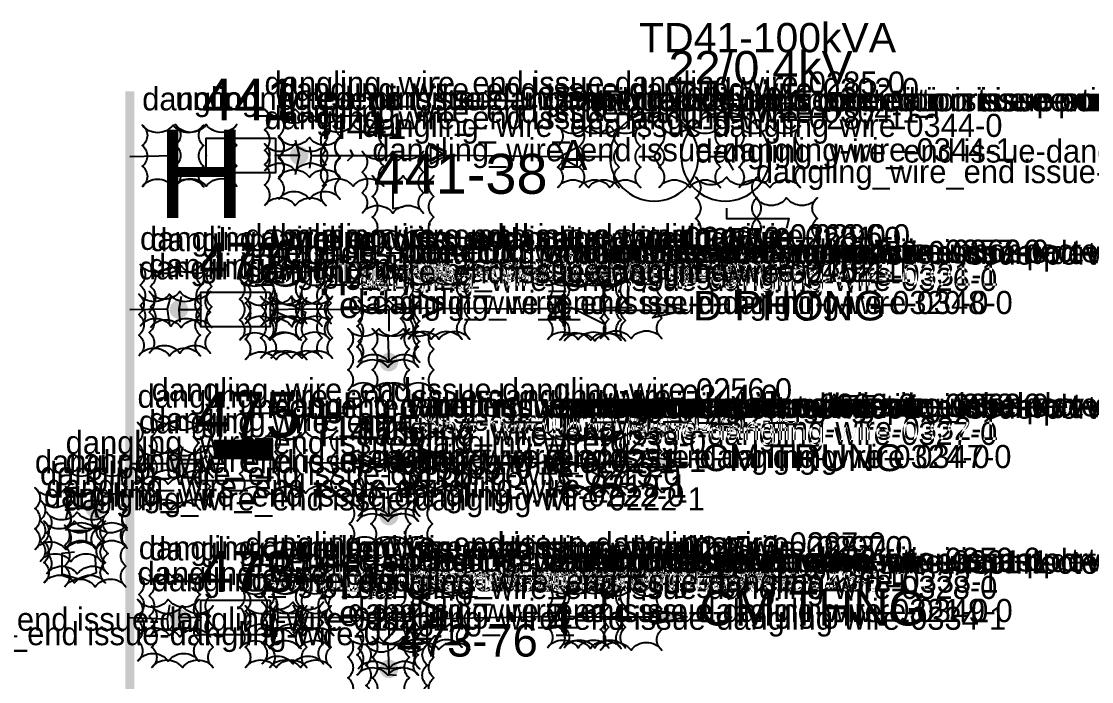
# Model space of a CAD drawing. Header units: millimetres. Extents: x -258 to 330, y 6 to 205.
# Drawn here: x 224.9 to 294.4, y 77.6 to 120.4 of the extents above; entities that cross this region are included whole.
import ezdxf

# ---------------------------------------------------------------- set-up
doc = ezdxf.new("R2010")
doc.units = ezdxf.units.MM
doc.layers.add('AI_REVIEW', color=2, linetype='Continuous')
doc.layers.add('TEXT', color=7, linetype='Continuous')
for name, color, linetype, lineweight in [('BUSBAR_OTHER', 7, 'Continuous', 50), ('MV_22KV', 5, 'Continuous', 25), ('SLD_OTHER', 7, 'Continuous', 25)]:
    doc.layers.add(name, color=color, linetype=linetype, lineweight=lineweight)
doc.layers.add('SYM_PORTS', color=8, linetype='Continuous', plot=False)
doc.styles.add('SLD_TEXT', font='arial.ttf')

# ---------------------------------------------------------------- blocks, each defined once
blk = doc.blocks.new('SYM_TRANSFORMER_2W')
at = {"lineweight": 25}
for points in [[(0, 2.3125), (0, 3.3125)], [(0, 2.3125), (-0.8625, 1.8125)], [(0, 2.3125), (0.8625, 1.8125)], [(0, -2.3125), (0, -1.3125)], [(0, -2.3125), (-0.8625, -2.8125)], [(0, -2.3125), (0.8625, -2.8125)]]:
    blk.add_lwpolyline(points, dxfattribs=at)
for centre in [(0, 2.3125), (0, -2.3125)]:
    blk.add_circle(centre, 2.875, dxfattribs=at)
at = {"layer": 'SYM_PORTS'}
for p in [(0, 5.1875), (0, -5.1875)]:
    blk.add_point(p, dxfattribs=at)
blk.add_attdef('DEVICE_CODE', (3.875, 2.1875), '', height=2)
at = {"flags": 1}
for tag, p in [('POWER', (3.875, -0.8125)), ('VOLTAGE_RATIO', (3.875, -3.8125))]:
    blk.add_attdef(tag, p, '', height=2, dxfattribs=at)
blk = doc.blocks.new('SYM_CIRCUIT_BREAKER')
at = {"lineweight": 25}
blk.add_lwpolyline([(-1.25, 2.5), (1.25, 2.5), (1.25, -2.5), (-1.25, -2.5)], close=True, dxfattribs=at)
at = {"layer": 'SYM_PORTS'}
for p in [(0, 2.5), (0, -2.5)]:
    blk.add_point(p, dxfattribs=at)
blk.add_attdef('DEVICE_CODE', (2.25, -0.5), '', height=2)
at = {"flags": 1}
blk.add_attdef('RATING', (2.25, -3.5), '', height=2, dxfattribs=at)
blk = doc.blocks.new('SYM_CABLE_TERMINATION')
at = {"lineweight": 25}
for points in [[(0, 1.25), (0, 0.5)], [(0, -0.625), (0, -1.25)]]:
    blk.add_lwpolyline(points, dxfattribs=at)
blk.add_lwpolyline([(-0.625, 0.5), (0.625, 0.5), (0, -0.625)], close=True, dxfattribs=at)
at = {"layer": 'SYM_PORTS'}
for p in [(0, 1.25), (0, -1.25)]:
    blk.add_point(p, dxfattribs=at)
blk = doc.blocks.new('SYM_EARTHING_SWITCH_OPEN')
at = {"lineweight": 25}
for points in [[(0, 3), (0, 1.25)], [(0, -1.25), (-1.125, 1)], [(0, -1.25), (0, -2)], [(-0.875, -2), (0.875, -2)], [(-0.5625, -2.4375), (0.5625, -2.4375)], [(-0.25, -2.875), (0.25, -2.875)]]:
    blk.add_lwpolyline(points, dxfattribs=at)
at = {"layer": 'SYM_PORTS'}
blk.add_point((0, 3), dxfattribs=at)
blk.add_attdef('DEVICE_CODE', (1.875, 0), '', height=2)
blk = doc.blocks.new('SYM_COUPLING_CAPACITOR')
at = {"lineweight": 25}
for points in [[(0, 1.25), (0, 0.25)], [(-0.75, 0.25), (0.75, 0.25)], [(-0.75, -0.25), (0.75, -0.25)], [(0, -0.25), (0, -1.25)]]:
    blk.add_lwpolyline(points, dxfattribs=at)
at = {"layer": 'SYM_PORTS'}
for p in [(0, 1.25), (0, -1.25)]:
    blk.add_point(p, dxfattribs=at)
blk.add_attdef('DEVICE_CODE', (1.75, -1.75), '', height=2)
blk = doc.blocks.new('SYM_LINE_FEEDER_ARROW')
blk.add_hatch(color=7).paths.add_polyline_path([(0, -3), (-0.5, -0.75), (0, -1.25), (0.5, -0.75)])
at = {"lineweight": 25}
blk.add_lwpolyline([(0, 3), (0, -1.25)], dxfattribs=at)
blk.add_lwpolyline([(0, -3), (-0.5, -0.75), (0, -1.25), (0.5, -0.75)], close=True, dxfattribs=at)
at = {"layer": 'SYM_PORTS'}
blk.add_point((0, 3), dxfattribs=at)
blk.add_attdef('LINE_NAME', (1.5, 0), '', height=2)

msp = doc.modelspace()

# ---------------------------------------------------------------- hatches: boundary and pattern name
at = {"layer": 'MV_22KV'}
h = msp.add_hatch(color=7, dxfattribs=at)
edge = h.paths.add_edge_path()
edge.add_arc((242.931, 111.718), 0.6, 0, 360)
h = msp.add_hatch(color=7, dxfattribs=at)
edge = h.paths.add_edge_path()
edge.add_arc((235.121, 101.721), 0.6, 0, 360)
h = msp.add_hatch(color=7, dxfattribs=at)
edge = h.paths.add_edge_path()
edge.add_arc((235.121, 91.724), 0.6, 0, 360)
h = msp.add_hatch(color=7, dxfattribs=at)
edge = h.paths.add_edge_path()
edge.add_arc((235.128, 81.699), 0.6, 0, 360)
at = {"layer": 'SLD_OTHER'}
h = msp.add_hatch(color=7, dxfattribs=at)
edge = h.paths.add_edge_path()
edge.add_arc((248.763, 98.305), 0.6, 0, 360)
h = msp.add_hatch(color=7, dxfattribs=at)
edge = h.paths.add_edge_path()
edge.add_arc((229.664, 88.808), 0.6, 0, 360)
h = msp.add_hatch(color=7, dxfattribs=at)
edge = h.paths.add_edge_path()
edge.add_arc((248.763, 88.308), 0.6, 0, 360)
h = msp.add_hatch(color=7, dxfattribs=at)
edge = h.paths.add_edge_path()
edge.add_arc((248.763, 78.394), 0.6, 0, 360)

# ---------------------------------------------------------------- linework, layer by layer
at = {"layer": 'AI_REVIEW'}
for points in [[(240.681, 110.718, -0.5), (242.681, 110.718, -0.5), (244.681, 110.718, -0.5), (244.681, 112.051, -0.5), (244.681, 113.385, -0.5), (244.681, 114.718, -0.5), (242.681, 114.718, -0.5), (240.681, 114.718, -0.5), (240.681, 113.385, -0.5), (240.681, 112.051, -0.5)], [(241.598, 110.302, -0.5), (243.598, 110.302, -0.5), (245.598, 110.302, -0.5), (245.598, 111.635, -0.5), (245.598, 112.968, -0.5), (245.598, 114.302, -0.5), (243.598, 114.302, -0.5), (241.598, 114.302, -0.5), (241.598, 112.968, -0.5), (241.598, 111.635, -0.5)], [(232.739, 109.691, -0.5), (234.739, 109.691, -0.5), (236.739, 109.691, -0.5), (236.739, 111.024, -0.5), (236.739, 112.358, -0.5), (236.739, 113.691, -0.5), (234.739, 113.691, -0.5), (232.739, 113.691, -0.5), (232.739, 112.358, -0.5), (232.739, 111.024, -0.5)], [(234.89, 109.718, -0.5), (236.89, 109.718, -0.5), (238.89, 109.718, -0.5), (238.89, 111.052, -0.5), (238.89, 112.385, -0.5), (238.89, 113.718, -0.5), (236.89, 113.718, -0.5), (234.89, 113.718, -0.5), (234.89, 112.385, -0.5), (234.89, 111.052, -0.5)], [(244.43, 109.718, -0.5), (246.43, 109.718, -0.5), (248.43, 109.718, -0.5), (248.43, 111.052, -0.5), (248.43, 112.385, -0.5), (248.43, 113.718, -0.5), (246.43, 113.718, -0.5), (244.43, 113.718, -0.5), (244.43, 112.385, -0.5), (244.43, 111.052, -0.5)], [(259.717, 109.635, -0.5), (261.717, 109.635, -0.5), (263.717, 109.635, -0.5), (263.717, 110.968, -0.5), (263.717, 112.302, -0.5), (263.717, 113.635, -0.5), (261.717, 113.635, -0.5), (259.717, 113.635, -0.5), (259.717, 112.302, -0.5), (259.717, 110.968, -0.5)], [(261.111, 109.635, -0.5), (263.111, 109.635, -0.5), (265.111, 109.635, -0.5), (265.111, 110.968, -0.5), (265.111, 112.302, -0.5), (265.111, 113.635, -0.5), (263.111, 113.635, -0.5), (261.111, 113.635, -0.5), (261.111, 112.302, -0.5), (261.111, 110.968, -0.5)], [(266.299, 109.635, -0.5), (268.299, 109.635, -0.5), (270.299, 109.635, -0.5), (270.299, 110.968, -0.5), (270.299, 112.302, -0.5), (270.299, 113.635, -0.5), (268.299, 113.635, -0.5), (266.299, 113.635, -0.5), (266.299, 112.302, -0.5), (266.299, 110.968, -0.5)], [(271.487, 109.635, -0.5), (273.487, 109.635, -0.5), (275.487, 109.635, -0.5), (275.487, 110.968, -0.5), (275.487, 112.302, -0.5), (275.487, 113.635, -0.5), (273.487, 113.635, -0.5), (271.487, 113.635, -0.5), (271.487, 112.302, -0.5), (271.487, 110.968, -0.5)], [(241.598, 108.885, -0.5), (243.598, 108.885, -0.5), (245.598, 108.885, -0.5), (245.598, 110.219, -0.5), (245.598, 111.552, -0.5), (245.598, 112.885, -0.5), (243.598, 112.885, -0.5), (241.598, 112.885, -0.5), (241.598, 111.552, -0.5), (241.598, 110.219, -0.5)], [(240.681, 108.469, -0.5), (242.681, 108.469, -0.5), (244.681, 108.469, -0.5), (244.681, 109.802, -0.5), (244.681, 111.135, -0.5), (244.681, 112.469, -0.5), (242.681, 112.469, -0.5), (240.681, 112.469, -0.5), (240.681, 111.135, -0.5), (240.681, 109.802, -0.5)], [(247.013, 107.969, -0.5), (249.013, 107.969, -0.5), (251.013, 107.969, -0.5), (251.013, 109.302, -0.5), (251.013, 110.635, -0.5), (251.013, 111.969, -0.5), (249.013, 111.969, -0.5), (247.013, 111.969, -0.5), (247.013, 110.635, -0.5), (247.013, 109.302, -0.5)], [(247.679, 106.386, -0.5), (249.679, 106.386, -0.5), (251.679, 106.386, -0.5), (251.679, 107.719, -0.5), (251.679, 109.053, -0.5), (251.679, 110.386, -0.5), (249.679, 110.386, -0.5), (247.679, 110.386, -0.5), (247.679, 109.053, -0.5), (247.679, 107.719, -0.5)], [(268.673, 106.303, -0.5), (270.673, 106.303, -0.5), (272.673, 106.303, -0.5), (272.673, 107.636, -0.5), (272.673, 108.969, -0.5), (272.673, 110.303, -0.5), (270.673, 110.303, -0.5), (268.673, 110.303, -0.5), (268.673, 108.969, -0.5), (268.673, 107.636, -0.5)], [(272.589, 104.97, -0.5), (274.589, 104.97, -0.5), (276.589, 104.97, -0.5), (276.589, 106.303, -0.5), (276.589, 107.636, -0.5), (276.589, 108.97, -0.5), (274.589, 108.97, -0.5), (272.589, 108.97, -0.5), (272.589, 107.636, -0.5), (272.589, 106.303, -0.5)], [(232.6, 100.638, -0.5), (234.6, 100.638, -0.5), (236.6, 100.638, -0.5), (236.6, 101.971, -0.5), (236.6, 103.304, -0.5), (236.6, 104.638, -0.5), (234.6, 104.638, -0.5), (232.6, 104.638, -0.5), (232.6, 103.304, -0.5), (232.6, 101.971, -0.5)], [(233.267, 100.554, -0.5), (235.267, 100.554, -0.5), (237.267, 100.554, -0.5), (237.267, 101.888, -0.5), (237.267, 103.221, -0.5), (237.267, 104.554, -0.5), (235.267, 104.554, -0.5), (233.267, 104.554, -0.5), (233.267, 103.221, -0.5), (233.267, 101.888, -0.5)], [(239.432, 100.804, -0.5), (241.432, 100.804, -0.5), (243.432, 100.804, -0.5), (243.432, 102.138, -0.5), (243.432, 103.471, -0.5), (243.432, 104.804, -0.5), (241.432, 104.804, -0.5), (239.432, 104.804, -0.5), (239.432, 103.471, -0.5), (239.432, 102.138, -0.5)], [(240.431, 100.638, -0.5), (242.431, 100.638, -0.5), (244.431, 100.638, -0.5), (244.431, 101.971, -0.5), (244.431, 103.304, -0.5), (244.431, 104.638, -0.5), (242.431, 104.638, -0.5), (240.431, 104.638, -0.5), (240.431, 103.304, -0.5), (240.431, 101.971, -0.5)], [(241.014, 100.804, -0.5), (243.014, 100.804, -0.5), (245.014, 100.804, -0.5), (245.014, 102.138, -0.5), (245.014, 103.471, -0.5), (245.014, 104.804, -0.5), (243.014, 104.804, -0.5), (241.014, 104.804, -0.5), (241.014, 103.471, -0.5), (241.014, 102.138, -0.5)], [(239.058, 99.721, -0.5), (241.058, 99.721, -0.5), (243.058, 99.721, -0.5), (243.058, 101.055, -0.5), (243.058, 102.388, -0.5), (243.058, 103.721, -0.5), (241.058, 103.721, -0.5), (239.058, 103.721, -0.5), (239.058, 102.388, -0.5), (239.058, 101.055, -0.5)], [(240.936, 99.768, -0.5), (242.936, 99.768, -0.5), (244.936, 99.768, -0.5), (244.936, 101.101, -0.5), (244.936, 102.434, -0.5), (244.936, 103.768, -0.5), (242.936, 103.768, -0.5), (240.936, 103.768, -0.5), (240.936, 102.434, -0.5), (240.936, 101.101, -0.5)], [(249.512, 99.804, -0.5), (251.512, 99.804, -0.5), (253.512, 99.804, -0.5), (253.512, 101.138, -0.5), (253.512, 102.471, -0.5), (253.512, 103.804, -0.5), (251.512, 103.804, -0.5), (249.512, 103.804, -0.5), (249.512, 102.471, -0.5), (249.512, 101.138, -0.5)], [(250.012, 99.804, -0.5), (252.012, 99.804, -0.5), (254.012, 99.804, -0.5), (254.012, 101.138, -0.5), (254.012, 102.471, -0.5), (254.012, 103.804, -0.5), (252.012, 103.804, -0.5), (250.012, 103.804, -0.5), (250.012, 102.471, -0.5), (250.012, 101.138, -0.5)], [(259.051, 99.763, -0.5), (261.051, 99.763, -0.5), (263.051, 99.763, -0.5), (263.051, 101.096, -0.5), (263.051, 102.429, -0.5), (263.051, 103.763, -0.5), (261.051, 103.763, -0.5), (259.051, 103.763, -0.5), (259.051, 102.429, -0.5), (259.051, 101.096, -0.5)], [(259.842, 99.721, -0.5), (261.842, 99.721, -0.5), (263.842, 99.721, -0.5), (263.842, 101.055, -0.5), (263.842, 102.388, -0.5), (263.842, 103.721, -0.5), (261.842, 103.721, -0.5), (259.842, 103.721, -0.5), (259.842, 102.388, -0.5), (259.842, 101.055, -0.5)], [(260.133, 99.68, -0.5), (262.133, 99.68, -0.5), (264.133, 99.68, -0.5), (264.133, 101.013, -0.5), (264.133, 102.346, -0.5), (264.133, 103.68, -0.5), (262.133, 103.68, -0.5), (260.133, 103.68, -0.5), (260.133, 102.346, -0.5), (260.133, 101.013, -0.5)], [(262.486, 99.834, -0.5), (264.486, 99.834, -0.5), (266.486, 99.834, -0.5), (266.486, 101.167, -0.5), (266.486, 102.5, -0.5), (266.486, 103.834, -0.5), (264.486, 103.834, -0.5), (262.486, 103.834, -0.5), (262.486, 102.5, -0.5), (262.486, 101.167, -0.5)], [(233.183, 98.888, -0.5), (235.183, 98.888, -0.5), (237.183, 98.888, -0.5), (237.183, 100.221, -0.5), (237.183, 101.555, -0.5), (237.183, 102.888, -0.5), (235.183, 102.888, -0.5), (233.183, 102.888, -0.5), (233.183, 101.555, -0.5), (233.183, 100.221, -0.5)], [(232.517, 98.721, -0.5), (234.517, 98.721, -0.5), (236.517, 98.721, -0.5), (236.517, 100.055, -0.5), (236.517, 101.388, -0.5), (236.517, 102.721, -0.5), (234.517, 102.721, -0.5), (232.517, 102.721, -0.5), (232.517, 101.388, -0.5), (232.517, 100.055, -0.5)], [(239.432, 98.472, -0.5), (241.432, 98.472, -0.5), (243.432, 98.472, -0.5), (243.432, 99.805, -0.5), (243.432, 101.138, -0.5), (243.432, 102.472, -0.5), (241.432, 102.472, -0.5), (239.432, 102.472, -0.5), (239.432, 101.138, -0.5), (239.432, 99.805, -0.5)], [(240.431, 98.555, -0.5), (242.431, 98.555, -0.5), (244.431, 98.555, -0.5), (244.431, 99.888, -0.5), (244.431, 101.222, -0.5), (244.431, 102.555, -0.5), (242.431, 102.555, -0.5), (240.431, 102.555, -0.5), (240.431, 101.222, -0.5), (240.431, 99.888, -0.5)], [(241.098, 98.555, -0.5), (243.098, 98.555, -0.5), (245.098, 98.555, -0.5), (245.098, 99.888, -0.5), (245.098, 101.222, -0.5), (245.098, 102.555, -0.5), (243.098, 102.555, -0.5), (241.098, 102.555, -0.5), (241.098, 101.222, -0.5), (241.098, 99.888, -0.5)], [(246.763, 98.305, -0.5), (248.763, 98.305, -0.5), (250.763, 98.305, -0.5), (250.763, 99.638, -0.5), (250.763, 100.972, -0.5), (250.763, 102.305, -0.5), (248.763, 102.305, -0.5), (246.763, 102.305, -0.5), (246.763, 100.972, -0.5), (246.763, 99.638, -0.5)], [(246.68, 97.972, -0.5), (248.68, 97.972, -0.5), (250.68, 97.972, -0.5), (250.68, 99.305, -0.5), (250.68, 100.638, -0.5), (250.68, 101.972, -0.5), (248.68, 101.972, -0.5), (246.68, 101.972, -0.5), (246.68, 100.638, -0.5), (246.68, 99.305, -0.5)], [(246.096, 96.472, -0.5), (248.096, 96.472, -0.5), (250.096, 96.472, -0.5), (250.096, 97.805, -0.5), (250.096, 99.139, -0.5), (250.096, 100.472, -0.5), (248.096, 100.472, -0.5), (246.096, 100.472, -0.5), (246.096, 99.139, -0.5), (246.096, 97.805, -0.5)], [(247.679, 96.472, -0.5), (249.679, 96.472, -0.5), (251.679, 96.472, -0.5), (251.679, 97.805, -0.5), (251.679, 99.139, -0.5), (251.679, 100.472, -0.5), (249.679, 100.472, -0.5), (247.679, 100.472, -0.5), (247.679, 99.139, -0.5), (247.679, 97.805, -0.5)], [(233.35, 90.807, -0.5), (235.35, 90.807, -0.5), (237.35, 90.807, -0.5), (237.35, 92.14, -0.5), (237.35, 93.474, -0.5), (237.35, 94.807, -0.5), (235.35, 94.807, -0.5), (233.35, 94.807, -0.5), (233.35, 93.474, -0.5), (233.35, 92.14, -0.5)], [(232.434, 90.39, -0.5), (234.434, 90.39, -0.5), (236.434, 90.39, -0.5), (236.434, 91.724, -0.5), (236.434, 93.057, -0.5), (236.434, 94.39, -0.5), (234.434, 94.39, -0.5), (232.434, 94.39, -0.5), (232.434, 93.057, -0.5), (232.434, 91.724, -0.5)], [(259.786, 89.836, -0.5), (261.786, 89.836, -0.5), (263.786, 89.836, -0.5), (263.786, 91.17, -0.5), (263.786, 92.503, -0.5), (263.786, 93.836, -0.5), (261.786, 93.836, -0.5), (259.786, 93.836, -0.5), (259.786, 92.503, -0.5), (259.786, 91.17, -0.5)], [(262.486, 89.836, -0.5), (264.486, 89.836, -0.5), (266.486, 89.836, -0.5), (266.486, 91.17, -0.5), (266.486, 92.503, -0.5), (266.486, 93.836, -0.5), (264.486, 93.836, -0.5), (262.486, 93.836, -0.5), (262.486, 92.503, -0.5), (262.486, 91.17, -0.5)], [(239.058, 89.724, -0.5), (241.058, 89.724, -0.5), (243.058, 89.724, -0.5), (243.058, 91.057, -0.5), (243.058, 92.391, -0.5), (243.058, 93.724, -0.5), (241.058, 93.724, -0.5), (239.058, 93.724, -0.5), (239.058, 92.391, -0.5), (239.058, 91.057, -0.5)], [(241.348, 89.807, -0.5), (243.348, 89.807, -0.5), (245.348, 89.807, -0.5), (245.348, 91.141, -0.5), (245.348, 92.474, -0.5), (245.348, 93.807, -0.5), (243.348, 93.807, -0.5), (241.348, 93.807, -0.5), (241.348, 92.474, -0.5), (241.348, 91.141, -0.5)], [(249.512, 89.807, -0.5), (251.512, 89.807, -0.5), (253.512, 89.807, -0.5), (253.512, 91.141, -0.5), (253.512, 92.474, -0.5), (253.512, 93.807, -0.5), (251.512, 93.807, -0.5), (249.512, 93.807, -0.5), (249.512, 92.474, -0.5), (249.512, 91.141, -0.5)], [(250.012, 89.807, -0.5), (252.012, 89.807, -0.5), (254.012, 89.807, -0.5), (254.012, 91.141, -0.5), (254.012, 92.474, -0.5), (254.012, 93.807, -0.5), (252.012, 93.807, -0.5), (250.012, 93.807, -0.5), (250.012, 92.474, -0.5), (250.012, 91.141, -0.5)], [(259.051, 89.766, -0.5), (261.051, 89.766, -0.5), (263.051, 89.766, -0.5), (263.051, 91.099, -0.5), (263.051, 92.432, -0.5), (263.051, 93.766, -0.5), (261.051, 93.766, -0.5), (259.051, 93.766, -0.5), (259.051, 92.432, -0.5), (259.051, 91.099, -0.5)], [(259.842, 89.724, -0.5), (261.842, 89.724, -0.5), (263.842, 89.724, -0.5), (263.842, 91.057, -0.5), (263.842, 92.391, -0.5), (263.842, 93.724, -0.5), (261.842, 93.724, -0.5), (259.842, 93.724, -0.5), (259.842, 92.391, -0.5), (259.842, 91.057, -0.5)], [(260.133, 89.682, -0.5), (262.133, 89.682, -0.5), (264.133, 89.682, -0.5), (264.133, 91.016, -0.5), (264.133, 92.349, -0.5), (264.133, 93.682, -0.5), (262.133, 93.682, -0.5), (260.133, 93.682, -0.5), (260.133, 92.349, -0.5), (260.133, 91.016, -0.5)], [(232.517, 88.724, -0.5), (234.517, 88.724, -0.5), (236.517, 88.724, -0.5), (236.517, 90.058, -0.5), (236.517, 91.391, -0.5), (236.517, 92.724, -0.5), (234.517, 92.724, -0.5), (232.517, 92.724, -0.5), (232.517, 91.391, -0.5), (232.517, 90.058, -0.5)], [(233.183, 88.891, -0.5), (235.183, 88.891, -0.5), (237.183, 88.891, -0.5), (237.183, 90.224, -0.5), (237.183, 91.558, -0.5), (237.183, 92.891, -0.5), (235.183, 92.891, -0.5), (233.183, 92.891, -0.5), (233.183, 91.558, -0.5), (233.183, 90.224, -0.5)], [(246.68, 87.974, -0.5), (248.68, 87.974, -0.5), (250.68, 87.974, -0.5), (250.68, 89.308, -0.5), (250.68, 90.641, -0.5), (250.68, 91.974, -0.5), (248.68, 91.974, -0.5), (246.68, 91.974, -0.5), (246.68, 90.641, -0.5), (246.68, 89.308, -0.5)], [(246.763, 88.308, -0.5), (248.763, 88.308, -0.5), (250.763, 88.308, -0.5), (250.763, 89.641, -0.5), (250.763, 90.974, -0.5), (250.763, 92.308, -0.5), (248.763, 92.308, -0.5), (246.763, 92.308, -0.5), (246.763, 90.974, -0.5), (246.763, 89.641, -0.5)], [(227.768, 87.391, -0.5), (229.768, 87.391, -0.5), (231.768, 87.391, -0.5), (231.768, 88.725, -0.5), (231.768, 90.058, -0.5), (231.768, 91.391, -0.5), (229.768, 91.391, -0.5), (227.768, 91.391, -0.5), (227.768, 90.058, -0.5), (227.768, 88.725, -0.5)], [(246.18, 86.475, -0.5), (248.18, 86.475, -0.5), (250.18, 86.475, -0.5), (250.18, 87.808, -0.5), (250.18, 89.142, -0.5), (250.18, 90.475, -0.5), (248.18, 90.475, -0.5), (246.18, 90.475, -0.5), (246.18, 89.142, -0.5), (246.18, 87.808, -0.5)], [(247.596, 86.475, -0.5), (249.596, 86.475, -0.5), (251.596, 86.475, -0.5), (251.596, 87.808, -0.5), (251.596, 89.142, -0.5), (251.596, 90.475, -0.5), (249.596, 90.475, -0.5), (247.596, 90.475, -0.5), (247.596, 89.142, -0.5), (247.596, 87.808, -0.5)], [(225.769, 86.142, -0.5), (227.769, 86.142, -0.5), (229.769, 86.142, -0.5), (229.769, 87.475, -0.5), (229.769, 88.808, -0.5), (229.769, 90.142, -0.5), (227.769, 90.142, -0.5), (225.769, 90.142, -0.5), (225.769, 88.808, -0.5), (225.769, 87.475, -0.5)], [(227.768, 86.225, -0.5), (229.768, 86.225, -0.5), (231.768, 86.225, -0.5), (231.768, 87.558, -0.5), (231.768, 88.892, -0.5), (231.768, 90.225, -0.5), (229.768, 90.225, -0.5), (227.768, 90.225, -0.5), (227.768, 88.892, -0.5), (227.768, 87.558, -0.5)], [(226.102, 85.371, -0.5), (228.102, 85.371, -0.5), (230.102, 85.371, -0.5), (230.102, 86.704, -0.5), (230.102, 88.038, -0.5), (230.102, 89.371, -0.5), (228.102, 89.371, -0.5), (226.102, 89.371, -0.5), (226.102, 88.038, -0.5), (226.102, 86.704, -0.5)], [(226.519, 84.559, -0.5), (228.519, 84.559, -0.5), (230.519, 84.559, -0.5), (230.519, 85.892, -0.5), (230.519, 87.225, -0.5), (230.519, 88.559, -0.5), (228.519, 88.559, -0.5), (226.519, 88.559, -0.5), (226.519, 87.225, -0.5), (226.519, 85.892, -0.5)], [(226.352, 83.976, -0.5), (228.352, 83.976, -0.5), (230.352, 83.976, -0.5), (230.352, 85.309, -0.5), (230.352, 86.642, -0.5), (230.352, 87.976, -0.5), (228.352, 87.976, -0.5), (226.352, 87.976, -0.5), (226.352, 86.642, -0.5), (226.352, 85.309, -0.5)], [(227.685, 83.726, -0.5), (229.685, 83.726, -0.5), (231.685, 83.726, -0.5), (231.685, 85.059, -0.5), (231.685, 86.392, -0.5), (231.685, 87.726, -0.5), (229.685, 87.726, -0.5), (227.685, 87.726, -0.5), (227.685, 86.392, -0.5), (227.685, 85.059, -0.5)], [(239.432, 80.81, -0.5), (241.432, 80.81, -0.5), (243.432, 80.81, -0.5), (243.432, 82.143, -0.5), (243.432, 83.477, -0.5), (243.432, 84.81, -0.5), (241.432, 84.81, -0.5), (239.432, 84.81, -0.5), (239.432, 83.477, -0.5), (239.432, 82.143, -0.5)], [(232.517, 80.56, -0.5), (234.517, 80.56, -0.5), (236.517, 80.56, -0.5), (236.517, 81.893, -0.5), (236.517, 83.227, -0.5), (236.517, 84.56, -0.5), (234.517, 84.56, -0.5), (232.517, 84.56, -0.5), (232.517, 83.227, -0.5), (232.517, 81.893, -0.5)], [(233.183, 80.477, -0.5), (235.183, 80.477, -0.5), (237.183, 80.477, -0.5), (237.183, 81.81, -0.5), (237.183, 83.143, -0.5), (237.183, 84.477, -0.5), (235.183, 84.477, -0.5), (233.183, 84.477, -0.5), (233.183, 83.143, -0.5), (233.183, 81.81, -0.5)], [(240.515, 80.56, -0.5), (242.515, 80.56, -0.5), (244.515, 80.56, -0.5), (244.515, 81.893, -0.5), (244.515, 83.227, -0.5), (244.515, 84.56, -0.5), (242.515, 84.56, -0.5), (240.515, 84.56, -0.5), (240.515, 83.227, -0.5), (240.515, 81.893, -0.5)], [(241.181, 80.56, -0.5), (243.181, 80.56, -0.5), (245.181, 80.56, -0.5), (245.181, 81.893, -0.5), (245.181, 83.227, -0.5), (245.181, 84.56, -0.5), (243.181, 84.56, -0.5), (241.181, 84.56, -0.5), (241.181, 83.227, -0.5), (241.181, 81.893, -0.5)], [(239.058, 79.727, -0.5), (241.058, 79.727, -0.5), (243.058, 79.727, -0.5), (243.058, 81.06, -0.5), (243.058, 82.394, -0.5), (243.058, 83.727, -0.5), (241.058, 83.727, -0.5), (239.058, 83.727, -0.5), (239.058, 82.394, -0.5), (239.058, 81.06, -0.5)], [(240.955, 79.751, -0.5), (242.955, 79.751, -0.5), (244.955, 79.751, -0.5), (244.955, 81.084, -0.5), (244.955, 82.418, -0.5), (244.955, 83.751, -0.5), (242.955, 83.751, -0.5), (240.955, 83.751, -0.5), (240.955, 82.418, -0.5), (240.955, 81.084, -0.5)], [(249.512, 79.81, -0.5), (251.512, 79.81, -0.5), (253.512, 79.81, -0.5), (253.512, 81.143, -0.5), (253.512, 82.477, -0.5), (253.512, 83.81, -0.5), (251.512, 83.81, -0.5), (249.512, 83.81, -0.5), (249.512, 82.477, -0.5), (249.512, 81.143, -0.5)], [(250.012, 79.644, -0.5), (252.012, 79.644, -0.5), (254.012, 79.644, -0.5), (254.012, 80.977, -0.5), (254.012, 82.31, -0.5), (254.012, 83.644, -0.5), (252.012, 83.644, -0.5), (250.012, 83.644, -0.5), (250.012, 82.31, -0.5), (250.012, 80.977, -0.5)], [(259.051, 79.768, -0.5), (261.051, 79.768, -0.5), (263.051, 79.768, -0.5), (263.051, 81.102, -0.5), (263.051, 82.435, -0.5), (263.051, 83.768, -0.5), (261.051, 83.768, -0.5), (259.051, 83.768, -0.5), (259.051, 82.435, -0.5), (259.051, 81.102, -0.5)], [(259.842, 79.727, -0.5), (261.842, 79.727, -0.5), (263.842, 79.727, -0.5), (263.842, 81.06, -0.5), (263.842, 82.394, -0.5), (263.842, 83.727, -0.5), (261.842, 83.727, -0.5), (259.842, 83.727, -0.5), (259.842, 82.394, -0.5), (259.842, 81.06, -0.5)], [(260.133, 79.768, -0.5), (262.133, 79.768, -0.5), (264.133, 79.768, -0.5), (264.133, 81.102, -0.5), (264.133, 82.435, -0.5), (264.133, 83.768, -0.5), (262.133, 83.768, -0.5), (260.133, 83.768, -0.5), (260.133, 82.435, -0.5), (260.133, 81.102, -0.5)], [(262.486, 79.614, -0.5), (264.486, 79.614, -0.5), (266.486, 79.614, -0.5), (266.486, 80.948, -0.5), (266.486, 82.281, -0.5), (266.486, 83.614, -0.5), (264.486, 83.614, -0.5), (262.486, 83.614, -0.5), (262.486, 82.281, -0.5), (262.486, 80.948, -0.5)], [(232.434, 78.894, -0.5), (234.434, 78.894, -0.5), (236.434, 78.894, -0.5), (236.434, 80.227, -0.5), (236.434, 81.56, -0.5), (236.434, 82.894, -0.5), (234.434, 82.894, -0.5), (232.434, 82.894, -0.5), (232.434, 81.56, -0.5), (232.434, 80.227, -0.5)], [(240.515, 78.727, -0.5), (242.515, 78.727, -0.5), (244.515, 78.727, -0.5), (244.515, 80.06, -0.5), (244.515, 81.394, -0.5), (244.515, 82.727, -0.5), (242.515, 82.727, -0.5), (240.515, 82.727, -0.5), (240.515, 81.394, -0.5), (240.515, 80.06, -0.5)], [(233.35, 78.477, -0.5), (235.35, 78.477, -0.5), (237.35, 78.477, -0.5), (237.35, 79.811, -0.5), (237.35, 81.144, -0.5), (237.35, 82.477, -0.5), (235.35, 82.477, -0.5), (233.35, 82.477, -0.5), (233.35, 81.144, -0.5), (233.35, 79.811, -0.5)], [(239.432, 78.477, -0.5), (241.432, 78.477, -0.5), (243.432, 78.477, -0.5), (243.432, 79.811, -0.5), (243.432, 81.144, -0.5), (243.432, 82.477, -0.5), (241.432, 82.477, -0.5), (239.432, 82.477, -0.5), (239.432, 81.144, -0.5), (239.432, 79.811, -0.5)], [(241.014, 78.477, -0.5), (243.014, 78.477, -0.5), (245.014, 78.477, -0.5), (245.014, 79.811, -0.5), (245.014, 81.144, -0.5), (245.014, 82.477, -0.5), (243.014, 82.477, -0.5), (241.014, 82.477, -0.5), (241.014, 81.144, -0.5), (241.014, 79.811, -0.5)], [(246.763, 78.394, -0.5), (248.763, 78.394, -0.5), (250.763, 78.394, -0.5), (250.763, 79.727, -0.5), (250.763, 81.061, -0.5), (250.763, 82.394, -0.5), (248.763, 82.394, -0.5), (246.763, 82.394, -0.5), (246.763, 81.061, -0.5), (246.763, 79.727, -0.5)], [(246.68, 77.977, -0.5), (248.68, 77.977, -0.5), (250.68, 77.977, -0.5), (250.68, 79.311, -0.5), (250.68, 80.644, -0.5), (250.68, 81.977, -0.5), (248.68, 81.977, -0.5), (246.68, 81.977, -0.5), (246.68, 80.644, -0.5), (246.68, 79.311, -0.5)], [(246.096, 76.478, -0.5), (248.096, 76.478, -0.5), (250.096, 76.478, -0.5), (250.096, 77.811, -0.5), (250.096, 79.144, -0.5), (250.096, 80.478, -0.5), (248.096, 80.478, -0.5), (246.096, 80.478, -0.5), (246.096, 79.144, -0.5), (246.096, 77.811, -0.5)], [(247.263, 75.978, -0.5), (249.263, 75.978, -0.5), (251.263, 75.978, -0.5), (251.263, 77.311, -0.5), (251.263, 78.645, -0.5), (251.263, 79.978, -0.5), (249.263, 79.978, -0.5), (247.263, 79.978, -0.5), (247.263, 78.645, -0.5), (247.263, 77.311, -0.5)], [(247.679, 76.478, -0.5), (249.679, 76.478, -0.5), (251.679, 76.478, -0.5), (251.679, 77.811, -0.5), (251.679, 79.144, -0.5), (251.679, 80.478, -0.5), (249.679, 80.478, -0.5), (247.679, 80.478, -0.5), (247.679, 79.144, -0.5), (247.679, 77.811, -0.5)]]:
    msp.add_lwpolyline(points, format="xyb", close=True, dxfattribs=at)
at = {"layer": 'BUSBAR_OTHER', "const_width": 0.579}
msp.add_lwpolyline([(231.936, 115.884), (231.936, 49.069)], dxfattribs=at)
at = {"layer": 'MV_22KV'}
for points in [[(242.681, 112.718), (242.931, 111.718)], [(242.931, 111.718), (241.391, 111.718)], [(242.931, 111.718), (242.681, 110.469)], [(235.267, 102.554), (235.121, 101.721)], [(241.432, 102.804), (241.515, 101.721)], [(242.431, 102.638), (242.515, 101.971), (242.936, 101.768)], [(243.014, 102.804), (242.936, 101.768)], [(235.121, 101.721), (236.557, 101.721)], [(235.121, 101.721), (235.183, 100.888)], [(241.058, 101.721), (242.642, 101.061)], [(241.515, 101.721), (241.432, 100.472)], [(241.515, 101.721), (242.936, 101.768)], [(242.936, 101.768), (242.642, 101.061)], [(242.936, 101.768), (248.763, 101.7)], [(242.936, 101.768), (243.348, 101.555), (243.098, 100.555)], [(251.512, 101.804), (248.763, 101.7)], [(248.763, 101.7), (248.763, 100.305)], [(242.642, 101.061), (242.431, 100.555)], [(235.35, 92.807), (235.121, 91.724)], [(235.121, 91.724), (236.557, 91.724)], [(235.121, 91.724), (235.183, 90.891)], [(235.183, 82.477), (235.128, 81.699)], [(236.557, 81.727), (235.128, 81.699)], [(235.128, 81.699), (235.35, 80.477)]]:
    msp.add_lwpolyline(points, dxfattribs=at)
at = {"layer": 'SLD_OTHER'}
for points in [[(243.598, 112.302), (243.702, 111.718)], [(246.43, 111.718), (246.264, 112.052), (246.43, 111.718)], [(234.739, 111.691), (231.936, 111.635)], [(243.702, 111.718), (243.598, 110.885)], [(243.702, 111.718), (246.43, 111.718)], [(246.43, 111.718), (246.097, 111.385), (246.43, 111.718)], [(246.43, 111.718), (250.804, 111.718)], [(259.218, 111.635), (253.053, 111.718)], [(263.111, 111.635), (261.717, 111.635)], [(249.013, 109.969), (249.013, 108.286), (249.679, 108.386)], [(270.673, 108.303), (270.673, 107.636), (274.739, 107.636), (274.589, 106.97)], [(234.6, 102.638), (234.35, 101.763)], [(231.936, 101.721), (234.35, 101.763)], [(234.35, 101.763), (234.517, 100.721)], [(252.012, 101.804), (258.552, 101.763)], [(261.051, 101.763), (262.133, 101.68)], [(248.68, 99.972), (248.763, 98.305)], [(248.096, 98.472), (248.763, 98.305)], [(249.679, 98.472), (248.763, 98.305)], [(234.434, 92.39), (234.329, 91.724)], [(243.348, 91.807), (248.763, 91.703)], [(251.512, 91.807), (248.763, 91.703)], [(252.012, 91.807), (258.552, 91.766)], [(261.051, 91.766), (262.133, 91.682)], [(231.936, 91.724), (234.329, 91.724)], [(234.329, 91.724), (234.517, 90.724)], [(248.763, 91.703), (248.763, 90.308)], [(248.68, 89.974), (248.763, 88.308)], [(229.768, 89.391), (229.664, 88.808)], [(229.664, 88.808), (227.935, 88.808), (227.769, 88.142)], [(229.664, 88.808), (229.768, 88.225)], [(248.18, 88.475), (248.763, 88.308)], [(249.596, 88.475), (248.763, 88.308)], [(228.102, 87.371), (229.102, 87.371), (229.102, 86.642), (228.519, 86.559)], [(228.352, 85.976), (227.519, 85.892), (227.519, 84.559), (228.685, 84.226), (229.768, 84.643), (229.685, 85.726)], [(241.432, 82.81), (241.542, 81.754)], [(234.517, 82.56), (234.35, 81.644)], [(242.515, 82.56), (242.955, 81.751)], [(243.181, 82.56), (242.955, 81.751)], [(231.936, 81.727), (234.35, 81.644)], [(234.35, 81.644), (234.434, 80.894)], [(241.542, 81.754), (241.432, 80.477)], [(241.542, 81.754), (242.955, 81.751)], [(242.955, 81.751), (242.515, 80.727)], [(242.955, 81.751), (248.763, 81.706)], [(242.955, 81.751), (243.348, 81.56), (243.014, 80.477)], [(251.512, 81.81), (248.763, 81.706)], [(248.763, 81.706), (248.763, 80.394)], [(258.552, 81.768), (252.012, 81.644)], [(261.051, 81.768), (262.133, 81.768)], [(248.68, 79.977), (248.763, 78.394)], [(248.096, 78.478), (248.763, 78.394)], [(249.679, 78.478), (248.763, 78.394)], [(248.763, 78.394), (248.763, 78.028), (249.263, 77.978)]]:
    msp.add_lwpolyline(points, dxfattribs=at)

# ---------------------------------------------------------------- block references
at = {"layer": 'MV_22KV'}
ref = msp.add_blockref('SYM_CIRCUIT_BREAKER', (239.141, 111.718), dxfattribs=dict(at, xscale=0.900011588382326, yscale=0.900011588382326, rotation=270))
ref.add_attrib('DEVICE_CODE', '441', (236.6, 114.009), dxfattribs={"layer": 'TEXT', "height": 2.6963, "style": 'SLD_TEXT'})
ref = msp.add_blockref('SYM_CIRCUIT_BREAKER', (238.807, 101.721), dxfattribs=dict(at, xscale=0.900011588382326, yscale=0.900011588382326, rotation=270))
ref.add_attrib('DEVICE_CODE', '477', (236.433, 103.654), dxfattribs={"layer": 'TEXT', "height": 2.3997, "style": 'SLD_TEXT'})
at = {"layer": 'MV_22KV', "xscale": -0.900011588382326, "yscale": 0.900011588382326, "rotation": 270}
msp.add_blockref('SYM_EARTHING_SWITCH_OPEN', (261.786, 101.834), dxfattribs=at)
at = {"layer": 'MV_22KV'}
ref = msp.add_blockref('SYM_CIRCUIT_BREAKER', (238.807, 91.724), dxfattribs=dict(at, xscale=0.900011588382326, yscale=0.900011588382326, rotation=270))
ref.add_attrib('DEVICE_CODE', '475', (236.183, 93.46), dxfattribs={"layer": 'TEXT', "height": 2.9291, "style": 'SLD_TEXT'})
ref = msp.add_blockref('SYM_CIRCUIT_BREAKER', (238.807, 81.727), dxfattribs=dict(at, xscale=0.900011588382326, yscale=0.900011588382326, rotation=270))
ref.add_attrib('DEVICE_CODE', '473', (236.433, 83.384), dxfattribs={"layer": 'TEXT', "height": 2.664, "style": 'SLD_TEXT'})
ref = msp.add_blockref('SYM_EARTHING_SWITCH_OPEN', (261.786, 81.614), dxfattribs=dict(at, xscale=0.900011588382326, yscale=0.900011588382326, rotation=270))
ref.add_attrib('DEVICE_CODE', '473-76', (249.263, 79.193), dxfattribs={"layer": 'TEXT', "height": 2.1082, "style": 'SLD_TEXT'})
at = {"layer": 'SLD_OTHER'}
for name, p, xscale, yscale, rotation in [('SYM_TRANSFORMER_2W', (268.299, 111.635), -0.999983254745884, 0.999983254745884, 90), ('SYM_CABLE_TERMINATION', (251.929, 111.718), 0.900011588382326, 0.900011588382326, 90), ('SYM_CABLE_TERMINATION', (260.468, 111.635), 0.999983254745884, 0.999983254745884, 270), ('SYM_COUPLING_CAPACITOR', (259.801, 101.763), 0.999983254745884, 0.999983254745884, 270), ('SYM_LINE_FEEDER_ARROW', (265.133, 101.68), 0.999983254745884, 0.999983254745884, 90), ('SYM_COUPLING_CAPACITOR', (259.801, 91.766), 0.999983254745884, 0.999983254745884, 270), ('SYM_EARTHING_SWITCH_OPEN', (261.786, 91.836), -0.900011588382326, 0.900011588382326, 270), ('SYM_LINE_FEEDER_ARROW', (265.133, 91.682), 0.999983254745884, 0.999983254745884, 90), ('SYM_COUPLING_CAPACITOR', (259.801, 81.768), 0.999983254745884, 0.999983254745884, 270), ('SYM_LINE_FEEDER_ARROW', (265.133, 81.768), 0.999983254745884, 0.999983254745884, 90)]:
    msp.add_blockref(name, p, dxfattribs=dict(at, xscale=xscale, yscale=yscale, rotation=rotation))

# ---------------------------------------------------------------- texts
at = {"layer": 'AI_REVIEW', "char_height": 1.5, "attachment_point": 7}
for s, insert in [('dangling_wire_end issue-dangling-wire-0285-0', (240.681, 115.218)), ('dangling_wire_end issue-dangling-wire-0302-0', (241.598, 114.802)), ('dangling_wire_end issue-dangling-wire-0248-0', (232.739, 114.191)), ('unconnected_port issue-unconnected-dev-441-p2', (234.89, 114.218)), ('pending node-0079', (244.43, 114.218)), ('ambiguous_port_connection issue-port-wire-0412-1', (259.717, 114.135)), ('ambiguous_port_connection issue-port-wire-0412-0', (261.111, 114.135)), ('ambiguous_orientation issue-orient-dev-transformer_2w-1', (266.299, 114.135)), ('unconnected_port issue-unconnected-dev-transformer_2w-1-p_lv', (271.487, 114.135)), ('dangling_wire_end issue-dangling-wire-0304-1', (241.598, 113.385)), ('dangling_wire_end issue-dangling-wire-0287-1', (240.681, 112.969)), ('dangling_wire_end issue-dangling-wire-0344-0', (247.013, 112.469)), ('dangling_wire_end issue-dangling-wire-0344-1', (247.679, 110.886)), ('dangling_wire_end issue-dangling-wire-0399-0', (268.673, 110.803)), ('dangling_wire_end issue-dangling-wire-0399-1', (272.589, 109.47)), ('dangling_wire_end issue-dangling-wire-0246-0', (232.6, 105.138)), ('dangling_wire_end issue-dangling-wire-0255-0', (233.267, 105.054)), ('dangling_wire_end issue-dangling-wire-0266-0', (239.432, 105.304)), ('dangling_wire_end issue-dangling-wire-0281-0', (240.431, 105.138)), ('dangling_wire_end issue-dangling-wire-0296-0', (241.014, 105.304)), ('dangling_wire_end issue-dangling-wire-0357-0', (249.512, 104.304)), ('dangling_wire_end issue-dangling-wire-0362-0', (250.012, 104.304)), ('unconnected_port issue-unconnected-dev-477-76-p1', (262.486, 104.334)), ('ambiguous_port_connection issue-port-wire-0453-0', (239.058, 104.221)), ('pending node-0073', (240.936, 104.268)), ('ambiguous_port_connection issue-port-wire-0413-0', (259.051, 104.263)), ('ambiguous_orientation issue-orient-dev-477-76', (259.842, 104.221)), ('ambiguous_port_connection issue-port-wire-0413-1', (260.133, 104.18)), ('dangling_wire_end issue-dangling-wire-0242-1', (232.517, 103.221)), ('dangling_wire_end issue-dangling-wire-0250-1', (233.183, 103.388)), ('dangling_wire_end issue-dangling-wire-0270-1', (239.432, 102.972)), ('dangling_wire_end issue-dangling-wire-0452-1', (240.431, 103.055)), ('dangling_wire_end issue-dangling-wire-0292-1', (241.098, 103.055)), ('dangling_wire_end issue-dangling-wire-0326-0', (246.68, 102.472)), ('dangling_wire_end issue-dangling-wire-0331-1', (246.763, 102.805)), ('dangling_wire_end issue-dangling-wire-0320-0', (246.096, 100.972)), ('dangling_wire_end issue-dangling-wire-0348-0', (247.679, 100.972)), ('dangling_wire_end issue-dangling-wire-0256-0', (233.35, 95.307)), ('dangling_wire_end issue-dangling-wire-0244-0', (232.434, 94.89)), ('unconnected_port issue-unconnected-dev-475-p1', (239.058, 94.224)), ('dangling_wire_end issue-dangling-wire-0299-0', (241.348, 94.307)), ('dangling_wire_end issue-dangling-wire-0358-0', (249.512, 94.307)), ('dangling_wire_end issue-dangling-wire-0363-0', (250.012, 94.307)), ('ambiguous_port_connection issue-port-wire-0414-0', (259.051, 94.266)), ('missing_label issue-missing_label-dev-earthing_switch_open-1', (259.786, 94.336)), ('ambiguous_orientation issue-orient-dev-earthing_switch_open-1', (259.842, 94.224)), ('ambiguous_port_connection issue-port-wire-0414-1', (260.133, 94.182)), ('unconnected_port issue-unconnected-dev-earthing_switch_open-1-p1', (262.486, 94.336)), ('dangling_wire_end issue-dangling-wire-0241-1', (232.517, 93.224)), ('dangling_wire_end issue-dangling-wire-0252-1', (233.183, 93.391)), ('dangling_wire_end issue-dangling-wire-0332-1', (246.763, 92.808)), ('dangling_wire_end issue-dangling-wire-0233-0', (227.768, 91.891)), ('dangling_wire_end issue-dangling-wire-0327-0', (246.68, 92.474)), ('dangling_wire_end issue-dangling-wire-0232-1', (225.769, 90.642)), ('dangling_wire_end issue-dangling-wire-0231-1', (227.768, 90.725)), ('dangling_wire_end issue-dangling-wire-0324-0', (246.18, 90.975)), ('dangling_wire_end issue-dangling-wire-0347-0', (247.596, 90.975)), ('dangling_wire_end issue-dangling-wire-0219-0', (226.102, 89.871)), ('dangling_wire_end issue-dangling-wire-0219-1', (226.519, 89.059)), ('dangling_wire_end issue-dangling-wire-0222-0', (226.352, 88.476)), ('dangling_wire_end issue-dangling-wire-0222-1', (227.685, 88.226)), ('dangling_wire_end issue-dangling-wire-0245-0', (232.517, 85.06)), ('dangling_wire_end issue-dangling-wire-0254-0', (233.183, 84.977)), ('dangling_wire_end issue-dangling-wire-0267-0', (239.432, 85.31)), ('dangling_wire_end issue-dangling-wire-0283-0', (240.515, 85.06)), ('dangling_wire_end issue-dangling-wire-0297-0', (241.181, 85.06)), ('unconnected_port issue-unconnected-dev-473-p1', (239.058, 84.227)), ('pending node-0074', (240.955, 84.251)), ('dangling_wire_end issue-dangling-wire-0359-0', (249.512, 84.31)), ('ambiguous_port_connection issue-port-wire-0415-0', (259.051, 84.268)), ('ambiguous_orientation issue-orient-dev-473-76', (259.842, 84.227)), ('ambiguous_port_connection issue-port-wire-0415-1', (260.133, 84.268)), ('dangling_wire_end issue-dangling-wire-0391-1', (250.012, 84.144)), ('unconnected_port issue-unconnected-dev-473-76-p1', (262.486, 84.114)), ('dangling_wire_end issue-dangling-wire-0243-1', (232.434, 83.394)), ('dangling_wire_end issue-dangling-wire-0253-1', (233.35, 82.977)), ('dangling_wire_end issue-dangling-wire-0273-1', (239.432, 82.977)), ('dangling_wire_end issue-dangling-wire-0294-1', (240.515, 83.227)), ('dangling_wire_end issue-dangling-wire-0295-1', (241.014, 82.977)), ('dangling_wire_end issue-dangling-wire-0333-1', (246.763, 82.894)), ('dangling_wire_end issue-dangling-wire-0328-0', (246.68, 82.477)), ('dangling_wire_end issue-dangling-wire-0321-0', (246.096, 80.978)), ('dangling_wire_end issue-dangling-wire-0349-0', (247.679, 80.978)), ('dangling_wire_end issue-dangling-wire-0211-1', (211.106, 80.415)), ('dangling_wire_end issue-dangling-wire-0334-1', (247.263, 80.478)), ('dangling_wire_end issue-dangling-wire-0214-1', (211.773, 79.478))]:
    msp.add_mtext(s, dxfattribs=dict(at, insert=insert))
at = {"layer": 'TEXT', "attachment_point": 7, "style": 'SLD_TEXT'}
for s, insert, char_height in [('TD41-100kVA', (265.008, 118.389), 1.90215), ('22/0,4kV', (266.924, 115.929), 2.1682), ('TI441', (243.931, 112.787), 1.6734), ('H', (233.684, 107.669), 5.715), ('A', (259.848, 110.785), 1.933), ('>', (251.179, 111.08), 1.77), ('441-38', (247.763, 109.193), 2.5975), ('TI477', (243.681, 102.651), 1.9861), ('D PHÒNG', (268.507, 100.983), 1.9191), ('e', (245.514, 101.139), 1.687), ('>', (250.762, 100.871), 2.226), ('4', (259.01, 100.624), 2.097), ('TI475', (243.681, 92.819), 1.9875), ('-', (236.683, 88.264), 11.327), ('e', (245.514, 91.142), 1.687), ('>', (250.762, 90.79), 2.327), ('CM TRUNG', (269.09, 91.204), 1.7407), ('_475-76', (249.216, 89.678), 1.6224), ('4', (259.177, 90.854), 1.537), ('TI473', (243.514, 82.871), 2.2619), ('CM THNG', (268.924, 81.177), 2.2613), ('>', (250.762, 80.75), 2.479), ('4', (259.01, 80.547), 2.18), ('e', (245.514, 81.145), 1.687)]:
    msp.add_mtext(s, dxfattribs=dict(at, insert=insert, char_height=char_height))

doc.saveas('drawing.dxf')
